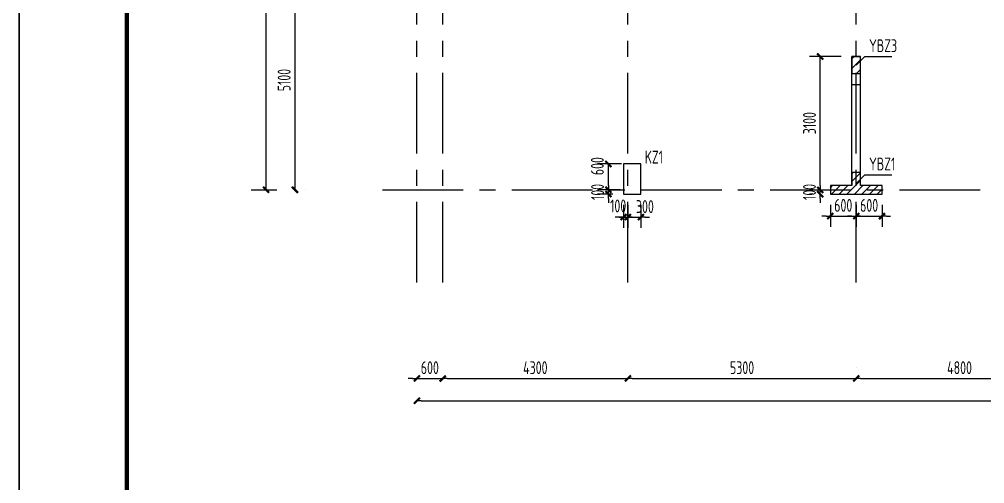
# Model space of a CAD drawing. Extents: x 580289 to 1106878, y -144605 to 78052.
# Drawn here: x 748202 to 770618, y 47635 to 58432 of the extents above; entities that cross this region are included whole.
import ezdxf
from ezdxf.enums import TextEntityAlignment as Align

# ---------------------------------------------------------------- set-up
doc = ezdxf.new("R2010")
doc.units = 0
doc.header["$LTSCALE"] = 100
doc.linetypes.add('CENTER', pattern=[2, 1.25, -0.25, 0.25, -0.25])
doc.layers.get('0').update_dxf_attribs({"linetype": 'CONTINUOUS'})
doc.layers.get('Defpoints').update_dxf_attribs({"linetype": 'CONTINUOUS'})
for name, color, linetype in [('b边缘构件', 240, 'CONTINUOUS'), ('b边缘构件阴影', 240, 'CONTINUOUS'), ('COLU', 7, 'CONTINUOUS'), ('DIM', 3, 'CONTINUOUS'), ('PAXIS', 253, 'CENTER'), ('TEXT', 2, 'CONTINUOUS'), ('THIN', 7, 'CONTINUOUS'), ('T图框', 7, 'CONTINUOUS'), ('图框', 254, 'CONTINUOUS'), ('柱标注', 2, 'CONTINUOUS')]:
    doc.layers.add(name, color=color, linetype=linetype)
doc.styles.get("Standard").update_dxf_attribs({"font": 'tssdeng.shx', "width": 0.7, "bigfont": 'tssdchn.shx'})
doc.styles.add('TSSD_Dimension', font='Tssdeng.shx', dxfattribs={"width": 0.7, "bigfont": 'tssdchn.shx'})
doc.dimstyles.new('TSSD_100_100$0', dxfattribs={"dimtxt": 300, "dimasz": 100, "dimexe": 250, "dimexo": 250, "dimgap": 100, "dimtad": 1, "dimdec": 0, "dimzin": 0, "dimdsep": 46, "dimtxsty": 'TSSD_Dimension', "dimblk": '_TSDBK', "dimblk1": '_TSDBK', "dimblk2": '_TSDBK', "dimsah": 1, "dimcen": 0, "dimclrt": 7, "dimadec": 0, "dimazin": 0, "dimtfac": 1, "dimtdec": 0, "dimtix": 1, "dimtmove": 2, "dimatfit": 3, "dimldrblk": '_TSDBK', "dimfxl": 1, "dimtolj": 1, "dimtzin": 0, "dimarcsym": 0})

# ---------------------------------------------------------------- blocks, each defined once
blk = doc.blocks.new('_TSDBK')
blk.add_line((-1, 0), (0, 0))
at = {"const_width": 0.5}
blk.add_lwpolyline([(-0.7, -0.7), (0.7, 0.7)], dxfattribs=at)
blk = doc.blocks.new('*D561')
at = {"layer": 'Defpoints', "color": 0}
for p in [(767034, 54368), (767634, 54368), (767634, 53856)]:
    blk.add_point(p, dxfattribs=at)
at = {"layer": 'DIM', "color": 0, "lineweight": -2}
for p, q in [((767034, 54118), (767034, 53606)), ((767634, 54118), (767634, 53606)), ((766934, 53856), (766834, 53856)), ((767034, 53856), (767634, 53856)), ((767734, 53856), (767834, 53856))]:
    blk.add_line(p, q, dxfattribs=at)
at = {"layer": 'DIM', "color": 0, "lineweight": -2, "xscale": 100, "yscale": 100, "zscale": 100}
blk.add_blockref('_TSDBK', (767034, 53856), dxfattribs=at)
at = {"layer": 'DIM', "color": 0, "lineweight": -2, "xscale": 100, "yscale": 100, "zscale": 100, "rotation": 180}
blk.add_blockref('_TSDBK', (767634, 53856), dxfattribs=at)
at = {"layer": 'DIM', "color": 7, "insert": (767334, 54106), "char_height": 300, "attachment_point": 5, "style": 'TSSD_Dimension'}
blk.add_mtext('\\A1;600', dxfattribs=at)
blk = doc.blocks.new('*D562')
at = {"layer": 'Defpoints', "color": 0}
for p in [(767634, 54368), (768234, 54368), (768234, 53856)]:
    blk.add_point(p, dxfattribs=at)
at = {"layer": 'DIM', "color": 0, "lineweight": -2}
for p, q in [((767634, 54118), (767634, 53606)), ((768234, 54118), (768234, 53606)), ((767534, 53856), (767434, 53856)), ((767634, 53856), (768234, 53856)), ((768334, 53856), (768434, 53856))]:
    blk.add_line(p, q, dxfattribs=at)
at = {"layer": 'DIM', "color": 0, "lineweight": -2, "xscale": 100, "yscale": 100, "zscale": 100}
blk.add_blockref('_TSDBK', (767634, 53856), dxfattribs=at)
at = {"layer": 'DIM', "color": 0, "lineweight": -2, "xscale": 100, "yscale": 100, "zscale": 100, "rotation": 180}
blk.add_blockref('_TSDBK', (768234, 53856), dxfattribs=at)
at = {"layer": 'DIM', "color": 7, "insert": (767934, 54106), "char_height": 300, "attachment_point": 5, "style": 'TSSD_Dimension'}
blk.add_mtext('\\A1;600', dxfattribs=at)
blk = doc.blocks.new('*D563')
at = {"layer": 'Defpoints', "color": 0}
for p in [(766799, 54468), (766884, 54468), (766884, 54368)]:
    blk.add_point(p, dxfattribs=at)
at = {"layer": 'DIM', "color": 0, "lineweight": -2}
for p, q in [((766799, 54568), (766799, 54668)), ((766634, 54468), (766549, 54468)), ((766634, 54368), (766549, 54368)), ((766799, 54368), (766799, 54468)), ((766799, 54268), (766799, 54168))]:
    blk.add_line(p, q, dxfattribs=at)
at = {"layer": 'DIM', "color": 0, "lineweight": -2, "xscale": 100, "yscale": 100, "zscale": 100}
for p, rotation in [((766799, 54468), 270), ((766799, 54368), 90)]:
    blk.add_blockref('_TSDBK', p, dxfattribs=dict(at, rotation=rotation))
at = {"layer": 'DIM', "color": 7, "insert": (766549, 54418), "char_height": 300, "attachment_point": 5, "rotation": 90, "style": 'TSSD_Dimension'}
blk.add_mtext('\\A1;100', dxfattribs=at)
blk = doc.blocks.new('*D564')
at = {"layer": 'Defpoints', "color": 0}
for p in [(766799, 57568), (767534, 57568), (766884, 54468)]:
    blk.add_point(p, dxfattribs=at)
at = {"layer": 'DIM', "color": 0, "lineweight": -2}
for p, q in [((767284, 57568), (766549, 57568)), ((766799, 54568), (766799, 57468)), ((766634, 54468), (766549, 54468))]:
    blk.add_line(p, q, dxfattribs=at)
at = {"layer": 'DIM', "color": 0, "lineweight": -2, "xscale": 100, "yscale": 100, "zscale": 100}
for p, rotation in [((766799, 57568), 90), ((766799, 54468), 270)]:
    blk.add_blockref('_TSDBK', p, dxfattribs=dict(at, rotation=rotation))
at = {"layer": 'DIM', "color": 7, "insert": (766549, 56018), "char_height": 300, "attachment_point": 5, "rotation": 90, "style": 'TSSD_Dimension'}
blk.add_mtext('\\A1;3100', dxfattribs=at)
blk = doc.blocks.new('*D720')
at = {"layer": 'Defpoints', "color": 0}
for p in [(762234, 54368), (762334, 54368), (762334, 53835)]:
    blk.add_point(p, dxfattribs=at)
at = {"layer": 'DIM', "color": 0, "lineweight": -2}
for p, q in [((762234, 54118), (762234, 53585)), ((762334, 54118), (762334, 53585)), ((762134, 53835), (762034, 53835)), ((762234, 53835), (762334, 53835)), ((762434, 53835), (762534, 53835))]:
    blk.add_line(p, q, dxfattribs=at)
at = {"layer": 'DIM', "color": 0, "lineweight": -2, "xscale": 100, "yscale": 100, "zscale": 100}
blk.add_blockref('_TSDBK', (762234, 53835), dxfattribs=at)
at = {"layer": 'DIM', "color": 0, "lineweight": -2, "xscale": 100, "yscale": 100, "zscale": 100, "rotation": 180}
blk.add_blockref('_TSDBK', (762334, 53835), dxfattribs=at)
at = {"layer": 'DIM', "color": 7, "insert": (762107, 54092), "char_height": 300, "attachment_point": 5, "style": 'TSSD_Dimension'}
blk.add_mtext('\\A1;100', dxfattribs=at)
blk = doc.blocks.new('*D721')
at = {"layer": 'Defpoints', "color": 0}
for p in [(762334, 54368), (762634, 54368), (762634, 53835)]:
    blk.add_point(p, dxfattribs=at)
at = {"layer": 'DIM', "color": 0, "lineweight": -2}
for p, q in [((762334, 54118), (762334, 53585)), ((762634, 54118), (762634, 53585)), ((762234, 53835), (762134, 53835)), ((762334, 53835), (762634, 53835)), ((762734, 53835), (762834, 53835))]:
    blk.add_line(p, q, dxfattribs=at)
at = {"layer": 'DIM', "color": 0, "lineweight": -2, "xscale": 100, "yscale": 100, "zscale": 100}
blk.add_blockref('_TSDBK', (762334, 53835), dxfattribs=at)
at = {"layer": 'DIM', "color": 0, "lineweight": -2, "xscale": 100, "yscale": 100, "zscale": 100, "rotation": 180}
blk.add_blockref('_TSDBK', (762634, 53835), dxfattribs=at)
at = {"layer": 'DIM', "color": 7, "insert": (762728, 54077), "char_height": 300, "attachment_point": 5, "style": 'TSSD_Dimension'}
blk.add_mtext('\\A1;300', dxfattribs=at)
blk = doc.blocks.new('*D722')
at = {"layer": 'Defpoints', "color": 0}
for p in [(761879, 54468), (762234, 54368), (762402, 54468)]:
    blk.add_point(p, dxfattribs=at)
at = {"layer": 'DIM', "color": 0, "lineweight": -2}
for p, q in [((761879, 54568), (761879, 54668)), ((762152, 54468), (761629, 54468)), ((761984, 54368), (761629, 54368)), ((761879, 54368), (761879, 54468)), ((761879, 54268), (761879, 54168))]:
    blk.add_line(p, q, dxfattribs=at)
at = {"layer": 'DIM', "color": 0, "lineweight": -2, "xscale": 100, "yscale": 100, "zscale": 100}
for p, rotation in [((761879, 54468), 270), ((761879, 54368), 90)]:
    blk.add_blockref('_TSDBK', p, dxfattribs=dict(at, rotation=rotation))
at = {"layer": 'DIM', "color": 7, "insert": (761629, 54418), "char_height": 300, "attachment_point": 5, "rotation": 90, "style": 'TSSD_Dimension'}
blk.add_mtext('\\A1;100', dxfattribs=at)
blk = doc.blocks.new('*D723')
at = {"layer": 'Defpoints', "color": 0}
for p in [(761879, 55068), (762434, 55068), (762402, 54468)]:
    blk.add_point(p, dxfattribs=at)
at = {"layer": 'DIM', "color": 0, "lineweight": -2}
for p, q in [((762184, 55068), (761629, 55068)), ((761879, 54568), (761879, 54968)), ((762152, 54468), (761629, 54468))]:
    blk.add_line(p, q, dxfattribs=at)
at = {"layer": 'DIM', "color": 0, "lineweight": -2, "xscale": 100, "yscale": 100, "zscale": 100}
for p, rotation in [((761879, 55068), 90), ((761879, 54468), 270)]:
    blk.add_blockref('_TSDBK', p, dxfattribs=dict(at, rotation=rotation))
at = {"layer": 'DIM', "color": 7, "insert": (761624, 55018), "char_height": 300, "attachment_point": 5, "rotation": 90, "style": 'TSSD_Dimension'}
blk.add_mtext('\\A1;600', dxfattribs=at)
blk = doc.blocks.new('*D734')
at = {"layer": 'Defpoints', "color": 0}
for p in [(753333, 68769), (753333, 54469), (753929, 54469)]:
    blk.add_point(p, dxfattribs=at)
at = {"layer": 'DIM', "color": 0, "lineweight": -2}
for p, q in [((753583, 68769), (754179, 68769)), ((753929, 68669), (753929, 54569)), ((753583, 54469), (754179, 54469))]:
    blk.add_line(p, q, dxfattribs=at)
at = {"layer": 'DIM', "color": 0, "lineweight": -2, "xscale": 100, "yscale": 100, "zscale": 100}
for p, rotation in [((753929, 68769), 90), ((753929, 54469), 270)]:
    blk.add_blockref('_TSDBK', p, dxfattribs=dict(at, rotation=rotation))
at = {"layer": 'DIM', "color": 7, "insert": (753679, 61619), "char_height": 300, "attachment_point": 5, "rotation": 90, "style": 'TSSD_Dimension'}
blk.add_mtext('\\A1;14300', dxfattribs=at)
blk = doc.blocks.new('*D740')
at = {"layer": 'Defpoints', "color": 0}
for p in [(754602, 59569), (754602, 54469), (754602, 54469)]:
    blk.add_point(p, dxfattribs=at)
at = {"layer": 'DIM', "color": 0, "lineweight": -2}
for p, q in [((754602, 59469), (754602, 54569)), ((754852, 59569), (754852, 59569)), ((754852, 54469), (754852, 54469))]:
    blk.add_line(p, q, dxfattribs=at)
at = {"layer": 'DIM', "color": 0, "lineweight": -2, "xscale": 100, "yscale": 100, "zscale": 100}
for p, rotation in [((754602, 59569), 90), ((754602, 54469), 270)]:
    blk.add_blockref('_TSDBK', p, dxfattribs=dict(at, rotation=rotation))
at = {"layer": 'DIM', "color": 7, "insert": (754352, 57019), "char_height": 300, "attachment_point": 5, "rotation": 90, "style": 'TSSD_Dimension'}
blk.add_mtext('\\A1;5100', dxfattribs=at)
blk = doc.blocks.new('*D748')
at = {"layer": 'Defpoints', "color": 0}
for p in [(757434, 49563), (806634, 49563), (806634, 49563)]:
    blk.add_point(p, dxfattribs=at)
at = {"layer": 'DIM', "color": 0, "lineweight": -2}
for p, q in [((806634, 49813), (806634, 49813)), ((757534, 49563), (806534, 49563))]:
    blk.add_line(p, q, dxfattribs=at)
at = {"layer": 'DIM', "color": 0, "lineweight": -2, "xscale": 100, "yscale": 100, "zscale": 100, "rotation": 180}
blk.add_blockref('_TSDBK', (757434, 49563), dxfattribs=at)
at = {"layer": 'DIM', "color": 0, "lineweight": -2, "xscale": 100, "yscale": 100, "zscale": 100}
blk.add_blockref('_TSDBK', (806634, 49563), dxfattribs=at)
at = {"layer": 'DIM', "color": 7, "insert": (782034, 49813), "char_height": 300, "attachment_point": 5, "style": 'TSSD_Dimension'}
blk.add_mtext('\\A1;49200', dxfattribs=at)
blk = doc.blocks.new('*D749')
at = {"layer": 'Defpoints', "color": 0}
for p in [(757434, 50082), (758034, 50082), (758034, 50082)]:
    blk.add_point(p, dxfattribs=at)
at = {"layer": 'DIM', "color": 0, "lineweight": -2}
for p, q in [((757334, 50082), (757234, 50082)), ((757434, 50082), (758034, 50082)), ((758134, 50082), (758234, 50082))]:
    blk.add_line(p, q, dxfattribs=at)
at = {"layer": 'DIM', "color": 0, "lineweight": -2, "xscale": 100, "yscale": 100, "zscale": 100}
blk.add_blockref('_TSDBK', (757434, 50082), dxfattribs=at)
at = {"layer": 'DIM', "color": 0, "lineweight": -2, "xscale": 100, "yscale": 100, "zscale": 100, "rotation": 180}
blk.add_blockref('_TSDBK', (758034, 50082), dxfattribs=at)
at = {"layer": 'DIM', "color": 7, "insert": (757734, 50332), "char_height": 300, "attachment_point": 5, "style": 'TSSD_Dimension'}
blk.add_mtext('\\A1;600', dxfattribs=at)
blk = doc.blocks.new('*D750')
at = {"layer": 'Defpoints', "color": 0}
for p in [(758034, 50082), (762334, 50082), (762334, 50082)]:
    blk.add_point(p, dxfattribs=at)
at = {"layer": 'DIM', "color": 0, "lineweight": -2}
blk.add_line((758134, 50082), (762234, 50082), dxfattribs=at)
at = {"layer": 'DIM', "color": 0, "lineweight": -2, "xscale": 100, "yscale": 100, "zscale": 100, "rotation": 180}
blk.add_blockref('_TSDBK', (758034, 50082), dxfattribs=at)
at = {"layer": 'DIM', "color": 0, "lineweight": -2, "xscale": 100, "yscale": 100, "zscale": 100}
blk.add_blockref('_TSDBK', (762334, 50082), dxfattribs=at)
at = {"layer": 'DIM', "color": 7, "insert": (760184, 50332), "char_height": 300, "attachment_point": 5, "style": 'TSSD_Dimension'}
blk.add_mtext('\\A1;4300', dxfattribs=at)
blk = doc.blocks.new('*D751')
at = {"layer": 'Defpoints', "color": 0}
for p in [(762334, 50082), (767634, 50082), (767634, 50082)]:
    blk.add_point(p, dxfattribs=at)
at = {"layer": 'DIM', "color": 0, "lineweight": -2}
for p, q in [((767634, 50332), (767634, 50332)), ((762434, 50082), (767534, 50082))]:
    blk.add_line(p, q, dxfattribs=at)
at = {"layer": 'DIM', "color": 0, "lineweight": -2, "xscale": 100, "yscale": 100, "zscale": 100, "rotation": 180}
blk.add_blockref('_TSDBK', (762334, 50082), dxfattribs=at)
at = {"layer": 'DIM', "color": 0, "lineweight": -2, "xscale": 100, "yscale": 100, "zscale": 100}
blk.add_blockref('_TSDBK', (767634, 50082), dxfattribs=at)
at = {"layer": 'DIM', "color": 7, "insert": (764984, 50332), "char_height": 300, "attachment_point": 5, "style": 'TSSD_Dimension'}
blk.add_mtext('\\A1;5300', dxfattribs=at)
blk = doc.blocks.new('*D752')
at = {"layer": 'Defpoints', "color": 0}
for p in [(767634, 50082), (772434, 50082), (772434, 50082)]:
    blk.add_point(p, dxfattribs=at)
at = {"layer": 'DIM', "color": 0, "lineweight": -2}
for p, q in [((767634, 50332), (767634, 50332)), ((772434, 50332), (772434, 50332)), ((767734, 50082), (772334, 50082))]:
    blk.add_line(p, q, dxfattribs=at)
at = {"layer": 'DIM', "color": 0, "lineweight": -2, "xscale": 100, "yscale": 100, "zscale": 100, "rotation": 180}
blk.add_blockref('_TSDBK', (767634, 50082), dxfattribs=at)
at = {"layer": 'DIM', "color": 0, "lineweight": -2, "xscale": 100, "yscale": 100, "zscale": 100}
blk.add_blockref('_TSDBK', (772434, 50082), dxfattribs=at)
at = {"layer": 'DIM', "color": 7, "insert": (770034, 50332), "char_height": 300, "attachment_point": 5, "style": 'TSSD_Dimension'}
blk.add_mtext('\\A1;4800', dxfattribs=at)
blk = doc.blocks.new('A$C72C84CBD')
at = {"layer": '图框', "color": 0}
for points in [[(0, 0), (0, 59400), (84100, 59400), (84100, 0)], [(0, 0), (84100, 0), (84100, 59400), (0, 59400)]]:
    blk.add_lwpolyline(points, close=True, dxfattribs=at)
at = {"layer": '图框', "color": 0, "const_width": 100}
blk.add_lwpolyline([(2500, 1000), (83100, 1000), (83100, 58400), (2500, 58400)], close=True, dxfattribs=at)
blk = doc.blocks.new('图框')
at = {"layer": 'T图框', "color": 4}
blk.add_blockref('A$C72C84CBD', (602717, 102744), dxfattribs=at)

msp = doc.modelspace()

# ---------------------------------------------------------------- hatches: boundary and pattern name
at = {"layer": 'b边缘构件阴影'}
h = msp.add_hatch(dxfattribs=at)
h.set_pattern_fill('ANSI31', color=256, scale=50, style=0)
h.set_pattern_definition([(45, (343072.04, 223503.65), (-112.2532, 112.2532), [])])
h.paths.add_polyline_path([(767533.8, 57568.1), (767533.8, 57168.1), (767733.8, 57168.1), (767733.8, 57568.1)], flags=0)
h = msp.add_hatch(dxfattribs=at)
h.set_pattern_fill('ANSI31', color=256, scale=1000, style=0)
h.set_pattern_definition([(45, (708728.38, 12652.14), (-88.38835, 88.38835), [])])
h.paths.add_polyline_path([(767633.8, 54868.1), (767533.8, 54868.1), (767533.8, 54568.1), (767033.8, 54568.1), (767033.8, 54468.1), (767633.8, 54468.1)])
h.paths.add_polyline_path([(767633.8, 54868.1), (767633.8, 54618.1), (767733.8, 54718.1), (767733.8, 54868.1)])
h.paths.add_polyline_path([(767633.8, 54618.1), (767633.8, 54468.1), (768233.8, 54468.1), (768233.8, 54568.1), (767733.8, 54568.1), (767733.8, 54718.1)])
h.paths.add_polyline_path([(767633.8, 54368.1), (767633.8, 54468.1), (767033.8, 54468.1), (767033.8, 54368.1)])
h.paths.add_polyline_path([(767633.8, 54468.1), (767633.8, 54368.1), (768233.8, 54368.1), (768233.8, 54468.1)])

# ---------------------------------------------------------------- linework, layer by layer
msp.add_line((767533.8, 56918.1), (767733.8, 56918.1))
at = {"layer": 'b边缘构件'}
for points in [[(767533.8, 57568.1), (767733.8, 57568.1)], [(767533.8, 57568.1), (767533.8, 57168.1), (767733.8, 57168.1), (767733.8, 57568.1), (767533.8, 57568.1)], [(767033.8, 54568.1), (767033.8, 54368.1), (768233.8, 54368.1), (768233.8, 54568.1), (767733.8, 54568.1), (767733.8, 54868.1), (767533.8, 54868.1), (767533.8, 54568.1), (767033.8, 54568.1)]]:
    msp.add_lwpolyline(points, dxfattribs=at)
at = {"layer": 'COLU'}
for points in [[(767533.8, 54568.1), (767533.8, 57568.1)], [(767533.8, 57568.1), (767733.8, 57568.1)], [(767733.8, 54568.1), (767733.8, 57568.1)]]:
    msp.add_lwpolyline(points, dxfattribs=at)
msp.add_lwpolyline([(762633.8, 54368.1), (762633.8, 55068.1), (762233.8, 55068.1), (762233.8, 54368.1)], close=True, dxfattribs=at)
at = {"layer": 'PAXIS', "linetype": 'CENTER', "ltscale": 15}
for p, q in [((757433.8, 52310), (757433.8, 70962.6)), ((758033.8, 52310), (758033.8, 70962.6)), ((767633.8, 52310), (767633.8, 70962.6)), ((762333.8, 52310), (762333.8, 63869.4)), ((756636.1, 54468.1), (807431.4, 54468.1))]:
    msp.add_line(p, q, dxfattribs=at)
at = {"layer": 'THIN'}
for points in [[(767633.8, 57368.1), (767833.8, 57568.1), (768463.8, 57568.1)], [(767633.8, 54618.1), (767833.8, 54818.1), (768463.8, 54818.1)]]:
    msp.add_lwpolyline(points, dxfattribs=at)

# ---------------------------------------------------------------- block references
at = {"layer": 'T图框'}
msp.add_blockref('图框', (145485, -84883.4), dxfattribs=at)

# ---------------------------------------------------------------- texts
at = {"layer": 'TEXT', "width": 0.7}
for s, p in [('YBZ3', (767933.8, 57668.1)), ('YBZ1', (767933.8, 54918.1))]:
    msp.add_text(s, height=300, dxfattribs=at).set_placement(p)
at = {"layer": '柱标注', "width": 0.7}
msp.add_text('KZ1', height=300, dxfattribs=at).set_placement((762937.7, 55228), align=Align.MIDDLE_CENTER)

# ---------------------------------------------------------------- dimensions: what is measured, and where the dimension line sits
at = {"layer": 'DIM'}
for base, p1, p2, picture, middle in [((753929.1, 54469.4), (753333, 68769.4), (753333, 54469.4), '*D734', (753679.1, 61619.4)), ((754602.4, 54469.4), (754602.4, 59569.4), (754602.4, 54469.4), '*D740', (754352.4, 57019.4)), ((766798.5, 57568.1), (766883.8, 54468.1), (767533.8, 57568.1), '*D564', (766548.5, 56018.1)), ((761879.2, 54468.1), (762233.8, 54368.1), (762402.1, 54468.1), '*D722', (761629.2, 54418.1)), ((766798.5, 54468.1), (766883.8, 54368.1), (766883.8, 54468.1), '*D563', (766548.5, 54418.1))]:
    dim = msp.add_linear_dim(base=base, p1=p1, p2=p2, angle=90, dimstyle='TSSD_100_100$0', dxfattribs=at)
    dim.commit()
    dim.dimension.update_dxf_attribs({"geometry": picture, "text_midpoint": middle})
dim = msp.add_linear_dim(base=(761879.2, 55068.1), p1=(762402.1, 54468.1), p2=(762433.8, 55068.1), angle=90, dimstyle='TSSD_100_100$0', dxfattribs=at)
dim.commit()
dim.dimension.update_dxf_attribs({"geometry": '*D723', "text_midpoint": (761624.4, 55017.6), "dimtype": 160})
for base, p1, p2, picture, middle in [((762333.8, 53834.8), (762233.8, 54368.1), (762333.8, 54368.1), '*D720', (762107.3, 54092.3)), ((762633.8, 53834.8), (762333.8, 54368.1), (762633.8, 54368.1), '*D721', (762727.8, 54076.7))]:
    dim = msp.add_linear_dim(base=base, p1=p1, p2=p2, dimstyle='TSSD_100_100$0', dxfattribs=at)
    dim.commit()
    dim.dimension.update_dxf_attribs({"geometry": picture, "text_midpoint": middle, "dimtype": 160})
for base, p1, p2, picture, middle in [((767633.8, 53856.1), (767033.8, 54368.1), (767633.8, 54368.1), '*D561', (767333.8, 54106.1)), ((768233.8, 53856.1), (767633.8, 54368.1), (768233.8, 54368.1), '*D562', (767933.8, 54106.1)), ((758033.8, 50082), (757433.8, 50082), (758033.8, 50082), '*D749', (757733.8, 50332)), ((762333.8, 50082), (758033.8, 50082), (762333.8, 50082), '*D750', (760183.8, 50332)), ((767633.8, 50082), (762333.8, 50082), (767633.8, 50082), '*D751', (764983.8, 50332)), ((772433.8, 50082), (767633.8, 50082), (772433.8, 50082), '*D752', (770033.8, 50332)), ((806633.8, 49562.9), (757433.8, 49562.9), (806633.8, 49562.9), '*D748', (782033.8, 49812.9))]:
    dim = msp.add_linear_dim(base=base, p1=p1, p2=p2, dimstyle='TSSD_100_100$0', dxfattribs=at)
    dim.commit()
    dim.dimension.update_dxf_attribs({"geometry": picture, "text_midpoint": middle})

doc.saveas('drawing.dxf')
